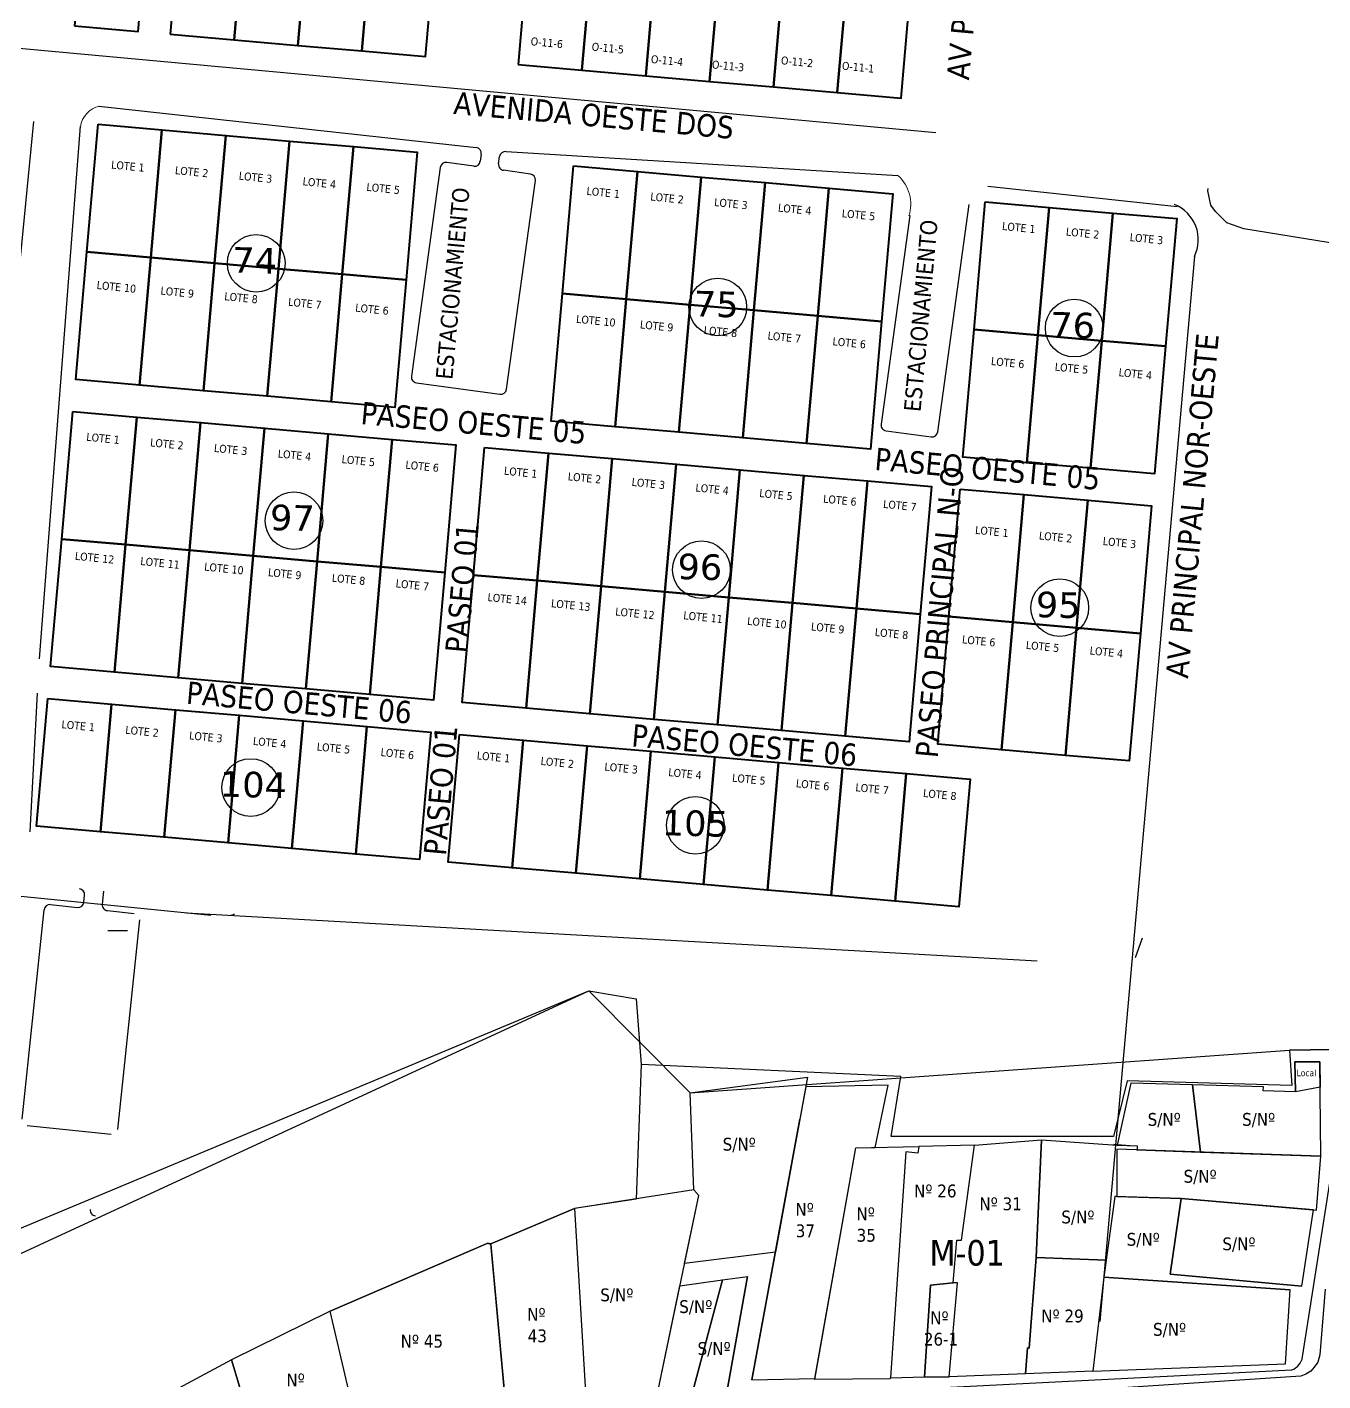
# Model space of a CAD drawing. Header units: metres. Extents: x 2 to 659295185, y -28 to 1124222152.
# Drawn here: x 659609.1 to 659811.4, y 1125414.8 to 1125626.2 of the extents above; entities that cross this region are included whole.
import ezdxf

# ---------------------------------------------------------------- set-up
doc = ezdxf.new("R2010")
doc.units = ezdxf.units.M
doc.header["$MEASUREMENT"] = 0
for name, color, linetype in [('CALLES', 1, 'CONTINUOUS'), ('MANZANA', 30, 'CONTINUOUS'), ('Numero de manzana', 6, 'CONTINUOUS'), ('Parcelas', 140, 'CONTINUOUS')]:
    doc.layers.add(name, color=color, linetype=linetype)
doc.styles.add('ROMAN', font='verdana.ttf')
doc.styles.get("Standard").update_dxf_attribs({"font": 'tahoma.ttf'})

msp = doc.modelspace()

# ---------------------------------------------------------------- linework, layer by layer
at = {"layer": 'MANZANA', "lineweight": -2}
for p, q in [((659750.9245, 1125609.6784), (659483.3858, 1125634.2704)), ((659605.1303, 1125559.7261), (659610.1706, 1125611.4365)), ((659611.0336, 1125527.5319), (659617.4486, 1125610.7167)), ((659793.3965, 1125600.5973), (659793.4412, 1125600.9794)), ((659793.8501, 1125598.3877), (659793.3965, 1125600.5973)), ((659794.6169, 1125597.3979), (659793.8501, 1125598.3877)), ((659796.3815, 1125595.6383), (659794.6169, 1125597.3979)), ((659799.012, 1125594.6585), (659796.3815, 1125595.6383)), ((659823.9062, 1125590.6693), (659799.012, 1125594.6585)), ((659609.5807, 1125500.5272), (659610.7518, 1125522.1841)), ((659446.263, 1125506.6864), (659637.7727, 1125487.5303)), ((659621.7125, 1125485.1243), (659624.78, 1125485.1343)), ((659782.1103, 1125480.8838), (659783.1905, 1125483.9832)), ((659696.789, 1125475.697), (659712.5873, 1125459.7856)), ((659712.5873, 1125459.7856), (659806.154, 1125466.419)), ((659806.154, 1125466.419), (659873.268, 1125467.69))]:
    msp.add_line(p, q, dxfattribs=at)
at = {"layer": 'MANZANA'}
for p, q in [((659620.3308, 1125613.8456), (659679.2249, 1125607.3788)), ((659680.0038, 1125606.3501), (659679.8505, 1125605.2412)), ((659682.7022, 1125604.8471), (659682.8555, 1125605.956)), ((659683.8842, 1125606.7349), (659744.999, 1125602.9944)), ((659673.6082, 1125604.2618), (659669.1059, 1125571.6839)), ((659678.8218, 1125604.4623), (659674.6369, 1125605.0407)), ((659687.666, 1125603.2401), (659683.4811, 1125603.8184)), ((659683.9426, 1125569.6335), (659688.4449, 1125602.2114)), ((659759.0395, 1125601.3427), (659788.589, 1125598.1762)), ((659751.2428, 1125562.9642), (659756.1482, 1125598.4586)), ((659746.9009, 1125596.7644), (659742.3986, 1125564.1865)), ((659791.3045, 1125590.3411), (659776.5237, 1125424.0678)), ((659669.8848, 1125570.6552), (659682.9139, 1125568.8546)), ((659743.1775, 1125563.1578), (659750.2141, 1125562.1854)), ((659617.9724, 1125489.5256), (659618.0894, 1125490.6389)), ((659621.0479, 1125491.2452), (659620.8354, 1125489.2245)), ((659608.3252, 1125455.6365), (659611.7652, 1125488.3436)), ((659612.768, 1125489.1556), (659616.9695, 1125488.7137)), ((659621.6473, 1125488.2217), (659625.8488, 1125487.7798)), ((659634.0084, 1125487.8967), (659766.7633, 1125480.404)), ((659626.6608, 1125486.777), (659623.2208, 1125454.0699)), ((659622.218, 1125453.2579), (659609.1372, 1125454.6337))]:
    msp.add_line(p, q, dxfattribs=at)
at = {"layer": 'MANZANA', "linetype": 'Continuous'}
msp.add_lwpolyline([(659605.8235, 1125398.3944), (659606.904, 1125394.583, -0.05991423), (659589.9701, 1125393.7893, 0.15667166), (659577.6448, 1125392.1535), (659571.714, 1125389.432), (659407.251, 1125313.964), (659407.251, 1125313.964), (659399.2738, 1125317.4358), (659373.6, 1125349.455), (659415.401, 1125348.192), (659437.345, 1125355.8817), (659453.389, 1125363.102), (659696.789, 1125475.697), (659704.197, 1125474.475), (659704.958, 1125464.202), (659704.1751, 1125443.1964), (659694.5526, 1125441.6882), (659681.4932, 1125436.1892), (659681.047, 1125436.2843), (659656.419, 1125425.6649), (659641.0467, 1125418.0838), (659629.9952, 1125412.1368), (659619.1084, 1125407.1851), (659614.2177, 1125402.3747)], format="xyb", close=True, dxfattribs=at)
msp.add_lwpolyline([(659808.1914, 1125418.5509), (659812.864, 1125448.387), (659812.864, 1125448.387), (659812.663, 1125466.5423), (659806.154, 1125466.419), (659806.4957, 1125460.898), (659780.8263, 1125461.6626), (659778.6767, 1125452.9411), (659743.9696, 1125452.9737), (659745.4892, 1125462.3122), (659704.958, 1125464.202), (659704.1751, 1125443.1964), (659694.5526, 1125441.6882), (659681.4932, 1125436.1892), (659681.047, 1125436.2843), (659656.419, 1125425.6649), (659641.0467, 1125418.0838), (659629.9952, 1125412.1368)], dxfattribs=at)
msp.add_lwpolyline([(659723.54, 1125412.31), (659806.4838, 1125416.5043, 0.27008892), (659808.1914, 1125418.5509)], format="xyb", dxfattribs=at)
at = {"layer": 'MANZANA', "lineweight": 0}
for centre, radius, start, end in [((659621.256, 1125610.0942), 3.8398, 102.305387, 172.557517), ((659740.981, 1125598.5289), 6.0554, 342.359367, 47.896972)]:
    msp.add_arc(centre, radius, start, end, dxfattribs=at)
at = {"layer": 'MANZANA'}
for centre, radius, start, end in [((659679.1, 1125606.475), 0.9124, 352.131499, 82.131499), ((659683.7593, 1125605.8311), 0.9124, 82.131499, 172.131499), ((659674.512, 1125604.1369), 0.9124, 82.131499, 172.131499), ((659678.9467, 1125605.3661), 0.9124, 262.131499, 352.131499), ((659683.606, 1125604.7222), 0.9124, 172.131499, 262.131499), ((659687.5411, 1125602.3363), 0.9124, 352.131499, 82.131499), ((659785.9643, 1125592.9603), 5.948, 333.873731, 68.06026), ((659670.0097, 1125571.559), 0.9124, 172.131499, 262.131499), ((659683.0388, 1125569.7584), 0.9124, 262.131499, 352.131499), ((659743.3024, 1125564.0616), 0.9124, 172.131499, 262.131499), ((659750.3391, 1125563.0891), 0.9124, 262.131499, 352.131499), ((659617.1821, 1125490.7344), 0.9124, 353.995972, 83.995972), ((659617.065, 1125489.6211), 0.9124, 263.995972, 353.995972), ((659621.7427, 1125489.1291), 0.9124, 173.995972, 263.995972), ((659612.6726, 1125488.2482), 0.9124, 83.995972, 173.995972), ((659640.9281, 1125488.4484), 0.9124, 264.46784, 306.732879), ((659619.868, 1125441.4671), 0.9124, 173.995972, 263.995972)]:
    msp.add_arc(centre, radius, start, end, dxfattribs=at)
at = {"layer": 'Numero de manzana', "lineweight": -2}
for centre in [(659644.8734, 1125589.304), (659716.9184, 1125582.4786), (659772.5484, 1125579.1779), (659650.7634, 1125549.1061), (659714.3737, 1125541.4524), (659770.2964, 1125535.5158), (659644.0292, 1125507.443), (659713.4249, 1125501.5533)]:
    msp.add_circle(centre, 4.5001, dxfattribs=at)
at = {"layer": 'Parcelas', "lineweight": -2}
for p, q in [((659370.289, 1125339.349), (659696.789, 1125475.697)), ((659807.0861, 1125459.9307), (659806.981, 1125464.6295)), ((659806.981, 1125464.6295), (659810.861, 1125464.6295)), ((659810.861, 1125464.6295), (659806.981, 1125464.6295)), ((659806.981, 1125464.6295), (659807.0861, 1125459.9307)), ((659810.861, 1125464.6295), (659810.911, 1125460.6598)), ((659811.0469, 1125449.8807), (659810.861, 1125464.6295)), ((659712.5873, 1125459.7856), (659730.9229, 1125462.2015)), ((659730.9229, 1125462.2015), (659725.9113, 1125434.8855)), ((659713.1753, 1125444.607), (659712.5873, 1125459.7856)), ((659730.6468, 1125460.6967), (659722.252, 1125414.9404)), ((659743.4935, 1125460.9852), (659730.6468, 1125460.6967)), ((659741.4747, 1125451.2421), (659743.4935, 1125460.9852)), ((659781.4008, 1125461.2859), (659779.2275, 1125451.6172)), ((659791.0067, 1125461.0047), (659781.4008, 1125461.2859)), ((659792.278, 1125450.5274), (659791.0067, 1125461.0047)), ((659791.0067, 1125461.0047), (659792.278, 1125450.5274)), ((659802.086, 1125460.6916), (659791.0067, 1125461.0047)), ((659802.0287, 1125460.0943), (659802.086, 1125460.6916)), ((659807.0861, 1125459.9307), (659802.0287, 1125460.0943)), ((659810.911, 1125460.6598), (659807.0861, 1125459.9307)), ((659722.252, 1125414.9404), (659729.721, 1125455.6509)), ((659722.252, 1125414.9404), (659729.721, 1125455.6509)), ((659732.0418, 1125414.9994), (659738.4456, 1125451.1668)), ((659732.0697, 1125415.1569), (659738.4456, 1125451.1668)), ((659738.4456, 1125451.1668), (659748.2826, 1125451.4114)), ((659738.4456, 1125451.1668), (659741.4747, 1125451.2421)), ((659748.2826, 1125451.4114), (659748.1388, 1125450.3713)), ((659748.2826, 1125451.4114), (659748.1388, 1125450.3713)), ((659757.0004, 1125451.6058), (659748.2826, 1125451.4114)), ((659754.9484, 1125436.7569), (659757.0004, 1125451.6058)), ((659754.9484, 1125436.7569), (659757.0004, 1125451.6058)), ((659757.0004, 1125451.6058), (659767.4257, 1125452.4573)), ((659767.4257, 1125452.4573), (659766.5971, 1125434.0759)), ((659766.5971, 1125434.0759), (659767.4257, 1125452.4573)), ((659767.4257, 1125452.4573), (659779.2275, 1125451.6172)), ((659781.8286, 1125451.4556), (659778.6767, 1125451.681)), ((659779.2275, 1125451.6172), (659782.3857, 1125451.5097)), ((659779.2275, 1125451.6172), (659782.3857, 1125451.5097)), ((659782.3857, 1125451.5097), (659782.3439, 1125450.8697)), ((659782.3857, 1125451.5097), (659782.3439, 1125450.8697)), ((659746.2773, 1125450.5489), (659743.8522, 1125415.2721)), ((659746.2773, 1125450.5489), (659743.8522, 1125415.2721)), ((659748.1388, 1125450.3713), (659746.2773, 1125450.5489)), ((659748.1388, 1125450.3713), (659746.2773, 1125450.5489)), ((659764.2, 1125451.0401), (659764.2, 1125451.0401)), ((659782.3439, 1125450.8697), (659779.1858, 1125450.9785)), ((659779.1858, 1125450.9785), (659779.1898, 1125443.5985)), ((659811.0469, 1125449.8807), (659779.1858, 1125450.9785)), ((659779.1858, 1125450.9785), (659779.1898, 1125443.5985)), ((659782.3439, 1125450.8697), (659792.278, 1125450.5274)), ((659792.278, 1125450.5274), (659811.0469, 1125449.8807)), ((659810.3782, 1125441.4572), (659811.0469, 1125449.8807)), ((659713.1753, 1125444.607), (659694.5526, 1125441.6882)), ((659707.2864, 1125411.8179), (659713.9529, 1125443.7597)), ((659711.7362, 1125433.1385), (659713.9529, 1125443.7597)), ((659713.9529, 1125443.7597), (659713.1753, 1125444.607)), ((659713.9529, 1125443.7597), (659713.1753, 1125444.607)), ((659713.9529, 1125443.7597), (659713.1753, 1125444.607)), ((659778.86, 1125443.6085), (659777.1522, 1125431.0036)), ((659778.86, 1125443.6085), (659777.5081, 1125433.6301)), ((659779.1898, 1125443.5985), (659778.86, 1125443.6085)), ((659789.2352, 1125443.2952), (659778.86, 1125443.6085)), ((659779.1898, 1125443.5985), (659789.2352, 1125443.2952)), ((659789.2352, 1125443.2952), (659787.5213, 1125431.4788)), ((659787.5213, 1125431.4788), (659789.2352, 1125443.2952)), ((659789.2352, 1125443.2952), (659810.3782, 1125441.4572)), ((659809.91, 1125441.4979), (659789.2352, 1125443.2952)), ((659681.4932, 1125436.1892), (659694.5526, 1125441.6882)), ((659694.5526, 1125441.6882), (659696.4017, 1125410.4529)), ((659694.5526, 1125441.6882), (659696.4017, 1125410.4529)), ((659808.0921, 1125429.5757), (659809.91, 1125441.4979)), ((659753.6441, 1125430.0842), (659754.2484, 1125436.7569)), ((659753.6441, 1125430.0842), (659754.2484, 1125436.7569)), ((659754.2484, 1125436.7569), (659754.9484, 1125436.7569)), ((659754.2484, 1125436.7569), (659754.9484, 1125436.7569)), ((659656.419, 1125425.6649), (659681.047, 1125436.2843)), ((659681.047, 1125436.2843), (659681.5032, 1125436.0796)), ((659683.8927, 1125409.9286), (659681.4932, 1125436.1892)), ((659681.5032, 1125436.0796), (659683.8927, 1125409.9286)), ((659725.9113, 1125434.8855), (659711.7362, 1125433.1385)), ((659766.5971, 1125434.0759), (659765.4946, 1125419.923)), ((659765.4946, 1125419.923), (659766.5971, 1125434.0759)), ((659777.5081, 1125433.6301), (659766.5971, 1125434.0759)), ((659766.5971, 1125434.0759), (659777.5081, 1125433.6301)), ((659777.5081, 1125433.6301), (659777.1522, 1125431.0036)), ((659711.0007, 1125429.6145), (659717.6654, 1125430.5495)), ((659712.8036, 1125412.4202), (659717.6654, 1125430.5495)), ((659717.6654, 1125430.5495), (659712.8036, 1125412.4202)), ((659717.6654, 1125430.5495), (659721.5771, 1125431.0983)), ((659718.3212, 1125413.0192), (659721.5771, 1125431.0983)), ((659721.5771, 1125431.0983), (659718.3212, 1125413.0192)), ((659721.5771, 1125431.0983), (659721.5771, 1125431.0983)), ((659721.5771, 1125431.0983), (659721.5771, 1125431.0983)), ((659753.6441, 1125430.0842), (659750.1061, 1125429.7654)), ((659750.1061, 1125429.7654), (659753.6441, 1125430.0842)), ((659753.6441, 1125430.0842), (659750.1061, 1125429.7654)), ((659753.0191, 1125415.4541), (659754.3441, 1125430.0842)), ((659753.0191, 1125415.4541), (659754.3441, 1125430.0842)), ((659754.3441, 1125430.0842), (659753.6441, 1125430.0842)), ((659754.3441, 1125430.0842), (659753.6441, 1125430.0842)), ((659777.1522, 1125431.0036), (659775.4732, 1125416.2992)), ((659777.1522, 1125431.0036), (659775.4732, 1125416.2992)), ((659777.1522, 1125431.0036), (659806.2449, 1125429.0238)), ((659806.2449, 1125429.0238), (659777.1522, 1125431.0036)), ((659787.5213, 1125431.4788), (659808.0921, 1125429.5757)), ((659808.0921, 1125429.5757), (659787.5213, 1125431.4788)), ((659707.2864, 1125411.8179), (659711.0007, 1125429.6145)), ((659749.1991, 1125415.4541), (659750.1061, 1125429.7654)), ((659750.1061, 1125429.7654), (659749.1991, 1125415.4541)), ((659805.5213, 1125417.4464), (659806.2449, 1125429.0238)), ((659808.0921, 1125429.5757), (659808.0921, 1125429.5757)), ((659811.7023, 1125429.1422), (659810.8695, 1125418.8542)), ((659656.419, 1125425.6649), (659641.0467, 1125418.0838)), ((659660.9894, 1125406.1942), (659656.419, 1125425.6649)), ((659660.9894, 1125406.1942), (659656.419, 1125425.6649)), ((659765.2452, 1125419.9402), (659764.9307, 1125415.9024)), ((659764.9307, 1125415.9024), (659765.2452, 1125419.9402)), ((659765.4946, 1125419.923), (659765.2452, 1125419.9402)), ((659765.2452, 1125419.9402), (659765.4946, 1125419.923)), ((659641.0467, 1125418.0838), (659629.9952, 1125412.1368)), ((659645.5956, 1125402.9111), (659641.0467, 1125418.0838)), ((659641.0467, 1125418.0838), (659645.5956, 1125402.9111)), ((659775.4732, 1125416.2992), (659805.5213, 1125417.4464)), ((659810.5479, 1125417.7445), (659810.0037, 1125416.9646)), ((659810.8695, 1125418.8542), (659810.5479, 1125417.7445)), ((659807.9257, 1125415.5249), (659735.6344, 1125410.7759)), ((659743.8522, 1125415.2721), (659743.8412, 1125415.1125)), ((659743.8522, 1125415.2721), (659749.1991, 1125415.4541)), ((659749.1991, 1125415.4541), (659753.0191, 1125415.4541)), ((659764.9307, 1125415.9024), (659753.0191, 1125415.4541)), ((659775.4732, 1125416.2992), (659764.9307, 1125415.9024)), ((659808.6926, 1125415.8549), (659807.9257, 1125415.5249)), ((659809.4594, 1125416.3048), (659808.6926, 1125415.8549)), ((659810.0037, 1125416.9646), (659809.4594, 1125416.3048)), ((659722.252, 1125414.9404), (659732.0697, 1125415.1569)), ((659743.8412, 1125415.1125), (659732.0418, 1125414.9994))]:
    msp.add_line(p, q, dxfattribs=at)
at = {"layer": 'Parcelas', "lineweight": 40}
for points in [[(659616.5188, 1125626.3775), (659626.4807, 1125625.5059), (659628.2238, 1125645.4298), (659618.2619, 1125646.3014), (659616.5188, 1125626.3775)], [(659631.4617, 1125625.0702), (659641.4236, 1125624.1986), (659643.1667, 1125644.1225), (659633.2048, 1125644.994), (659631.4617, 1125625.0702)], [(659641.4236, 1125624.1986), (659651.3856, 1125623.327), (659653.1287, 1125643.2509), (659643.1667, 1125644.1225), (659641.4236, 1125624.1986)], [(659651.3856, 1125623.327), (659661.3475, 1125622.4555), (659663.0906, 1125642.3794), (659653.1287, 1125643.2509), (659651.3856, 1125623.327)], [(659661.3475, 1125622.4555), (659671.3095, 1125621.5839), (659673.0526, 1125641.5078), (659663.0906, 1125642.3794), (659661.3475, 1125622.4555)], [(659685.7543, 1125620.3202), (659695.7162, 1125619.4486), (659697.4594, 1125639.3725), (659687.4974, 1125640.2441), (659685.7543, 1125620.3202)], [(659695.7162, 1125619.4486), (659705.6782, 1125618.577), (659707.4213, 1125638.5009), (659697.4594, 1125639.3725), (659695.7162, 1125619.4486)], [(659705.6782, 1125618.577), (659715.6401, 1125617.7055), (659717.3833, 1125637.6294), (659707.4213, 1125638.5009), (659705.6782, 1125618.577)], [(659715.6401, 1125617.7055), (659725.6021, 1125616.8339), (659727.3452, 1125636.7578), (659717.3833, 1125637.6294), (659715.6401, 1125617.7055)], [(659725.6021, 1125616.8339), (659735.564, 1125615.9624), (659737.3071, 1125635.8863), (659727.3452, 1125636.7578), (659725.6021, 1125616.8339)], [(659735.564, 1125615.9624), (659745.526, 1125615.0908), (659747.2691, 1125635.0147), (659737.3071, 1125635.8863), (659735.564, 1125615.9624)], [(659620.1924, 1125610.9988), (659630.1543, 1125610.1272), (659628.4112, 1125590.2033), (659618.4493, 1125591.0749), (659620.1924, 1125610.9988)], [(659630.1543, 1125610.1272), (659640.1163, 1125609.2557), (659638.3732, 1125589.3318), (659628.4112, 1125590.2033), (659630.1543, 1125610.1272)], [(659640.1163, 1125609.2557), (659650.0782, 1125608.3841), (659648.3351, 1125588.4602), (659638.3732, 1125589.3318), (659640.1163, 1125609.2557)], [(659650.0782, 1125608.3841), (659660.0402, 1125607.5126), (659658.2971, 1125587.5887), (659648.3351, 1125588.4602), (659650.0782, 1125608.3841)], [(659660.0402, 1125607.5126), (659670.0021, 1125606.641), (659668.259, 1125586.7171), (659658.2971, 1125587.5887), (659660.0402, 1125607.5126)], [(659694.4089, 1125604.5057), (659704.3709, 1125603.6341), (659702.6277, 1125583.7102), (659692.6658, 1125584.5818), (659694.4089, 1125604.5057)], [(659704.3709, 1125603.6341), (659714.3328, 1125602.7626), (659712.5897, 1125582.8387), (659702.6277, 1125583.7102), (659704.3709, 1125603.6341)], [(659714.3328, 1125602.7626), (659724.2947, 1125601.891), (659722.5516, 1125581.9671), (659712.5897, 1125582.8387), (659714.3328, 1125602.7626)], [(659724.2947, 1125601.891), (659734.2567, 1125601.0195), (659732.5136, 1125581.0956), (659722.5516, 1125581.9671), (659724.2947, 1125601.891)], [(659734.2567, 1125601.0195), (659744.2186, 1125600.1479), (659742.4755, 1125580.224), (659732.5136, 1125581.0956), (659734.2567, 1125601.0195)], [(659758.6635, 1125598.8841), (659768.6254, 1125598.0126), (659766.8823, 1125578.0887), (659756.9203, 1125578.9602), (659758.6635, 1125598.8841)], [(659768.6254, 1125598.0126), (659778.5874, 1125597.141), (659776.8442, 1125577.2171), (659766.8823, 1125578.0887), (659768.6254, 1125598.0126)], [(659778.5874, 1125597.141), (659788.5493, 1125596.2695), (659786.8062, 1125576.3456), (659776.8442, 1125577.2171), (659778.5874, 1125597.141)], [(659618.4493, 1125591.0749), (659628.4112, 1125590.2033), (659626.6681, 1125570.2794), (659616.7062, 1125571.151), (659618.4493, 1125591.0749)], [(659628.4112, 1125590.2033), (659638.3732, 1125589.3318), (659636.6301, 1125569.4079), (659626.6681, 1125570.2794), (659628.4112, 1125590.2033)], [(659638.3732, 1125589.3318), (659648.3351, 1125588.4602), (659646.592, 1125568.5363), (659636.6301, 1125569.4079), (659638.3732, 1125589.3318)], [(659648.3351, 1125588.4602), (659658.2971, 1125587.5887), (659656.554, 1125567.6648), (659646.592, 1125568.5363), (659648.3351, 1125588.4602)], [(659658.2971, 1125587.5887), (659668.259, 1125586.7171), (659666.5159, 1125566.7932), (659656.554, 1125567.6648), (659658.2971, 1125587.5887)], [(659692.6658, 1125584.5818), (659702.6277, 1125583.7102), (659700.8846, 1125563.7863), (659690.9227, 1125564.6579), (659692.6658, 1125584.5818)], [(659702.6277, 1125583.7102), (659712.5897, 1125582.8387), (659710.8466, 1125562.9148), (659700.8846, 1125563.7863), (659702.6277, 1125583.7102)], [(659712.5897, 1125582.8387), (659722.5516, 1125581.9671), (659720.8085, 1125562.0432), (659710.8466, 1125562.9148), (659712.5897, 1125582.8387)], [(659722.5516, 1125581.9671), (659732.5136, 1125581.0956), (659730.7705, 1125561.1717), (659720.8085, 1125562.0432), (659722.5516, 1125581.9671)], [(659732.5136, 1125581.0956), (659742.4755, 1125580.224), (659740.7324, 1125560.3001), (659730.7705, 1125561.1717), (659732.5136, 1125581.0956)], [(659756.9203, 1125578.9602), (659766.8823, 1125578.0887), (659765.1392, 1125558.1648), (659755.1772, 1125559.0364), (659756.9203, 1125578.9602)], [(659766.8823, 1125578.0887), (659776.8442, 1125577.2171), (659775.1011, 1125557.2932), (659765.1392, 1125558.1648), (659766.8823, 1125578.0887)], [(659776.8442, 1125577.2171), (659786.8062, 1125576.3456), (659785.0631, 1125556.4217), (659775.1011, 1125557.2932), (659776.8442, 1125577.2171)], [(659616.2704, 1125566.17), (659626.2323, 1125565.2985), (659624.4892, 1125545.3746), (659614.5273, 1125546.2461), (659616.2704, 1125566.17)], [(659626.2323, 1125565.2985), (659636.1943, 1125564.4269), (659634.4512, 1125544.503), (659624.4892, 1125545.3746), (659626.2323, 1125565.2985)], [(659636.1943, 1125564.4269), (659646.1562, 1125563.5554), (659644.4131, 1125543.6315), (659634.4512, 1125544.503), (659636.1943, 1125564.4269)], [(659646.1562, 1125563.5554), (659656.1182, 1125562.6838), (659654.3751, 1125542.7599), (659644.4131, 1125543.6315), (659646.1562, 1125563.5554)], [(659656.1182, 1125562.6838), (659666.0801, 1125561.8122), (659664.337, 1125541.8883), (659654.3751, 1125542.7599), (659656.1182, 1125562.6838)], [(659666.0801, 1125561.8122), (659676.0421, 1125560.9407), (659674.299, 1125541.0168), (659664.337, 1125541.8883), (659666.0801, 1125561.8122)], [(659680.525, 1125560.5485), (659690.4869, 1125559.6769), (659688.7438, 1125539.753), (659678.7818, 1125540.6246), (659680.525, 1125560.5485)], [(659690.4869, 1125559.6769), (659700.4488, 1125558.8054), (659698.7057, 1125538.8815), (659688.7438, 1125539.753), (659690.4869, 1125559.6769)], [(659700.4488, 1125558.8054), (659710.4108, 1125557.9338), (659708.6677, 1125538.0099), (659698.7057, 1125538.8815), (659700.4488, 1125558.8054)], [(659710.4108, 1125557.9338), (659720.3727, 1125557.0623), (659718.6296, 1125537.1384), (659708.6677, 1125538.0099), (659710.4108, 1125557.9338)], [(659720.3727, 1125557.0623), (659730.3347, 1125556.1907), (659728.5916, 1125536.2668), (659718.6296, 1125537.1384), (659720.3727, 1125557.0623)], [(659730.3347, 1125556.1907), (659740.2966, 1125555.3191), (659738.5535, 1125535.3952), (659728.5916, 1125536.2668), (659730.3347, 1125556.1907)], [(659740.2966, 1125555.3191), (659750.2586, 1125554.4476), (659748.5155, 1125534.5237), (659738.5535, 1125535.3952), (659740.2966, 1125555.3191)], [(659754.7415, 1125554.0554), (659764.7034, 1125553.1838), (659762.9603, 1125533.2599), (659752.9983, 1125534.1315), (659754.7415, 1125554.0554)], [(659764.7034, 1125553.1838), (659774.6654, 1125552.3123), (659772.9222, 1125532.3884), (659762.9603, 1125533.2599), (659764.7034, 1125553.1838)], [(659774.6654, 1125552.3123), (659784.6273, 1125551.4407), (659782.8842, 1125531.5168), (659772.9222, 1125532.3884), (659774.6654, 1125552.3123)], [(659614.5273, 1125546.2461), (659624.4892, 1125545.3746), (659622.7461, 1125525.4507), (659612.7842, 1125526.3222), (659614.5273, 1125546.2461)], [(659624.4892, 1125545.3746), (659634.4512, 1125544.503), (659632.7081, 1125524.5791), (659622.7461, 1125525.4507), (659624.4892, 1125545.3746)], [(659634.4512, 1125544.503), (659644.4131, 1125543.6315), (659642.67, 1125523.7076), (659632.7081, 1125524.5791), (659634.4512, 1125544.503)], [(659644.4131, 1125543.6315), (659654.3751, 1125542.7599), (659652.632, 1125522.836), (659642.67, 1125523.7076), (659644.4131, 1125543.6315)], [(659654.3751, 1125542.7599), (659664.337, 1125541.8883), (659662.5939, 1125521.9645), (659652.632, 1125522.836), (659654.3751, 1125542.7599)], [(659664.337, 1125541.8883), (659674.299, 1125541.0168), (659672.5558, 1125521.0929), (659662.5939, 1125521.9645), (659664.337, 1125541.8883)], [(659678.7818, 1125540.6246), (659688.7438, 1125539.753), (659687.0007, 1125519.8291), (659677.0387, 1125520.7007), (659678.7818, 1125540.6246)], [(659688.7438, 1125539.753), (659698.7057, 1125538.8815), (659696.9626, 1125518.9576), (659687.0007, 1125519.8291), (659688.7438, 1125539.753)], [(659698.7057, 1125538.8815), (659708.6677, 1125538.0099), (659706.9246, 1125518.086), (659696.9626, 1125518.9576), (659698.7057, 1125538.8815)], [(659708.6677, 1125538.0099), (659718.6296, 1125537.1384), (659716.8865, 1125517.2145), (659706.9246, 1125518.086), (659708.6677, 1125538.0099)], [(659718.6296, 1125537.1384), (659728.5916, 1125536.2668), (659726.8485, 1125516.3429), (659716.8865, 1125517.2145), (659718.6296, 1125537.1384)], [(659728.5916, 1125536.2668), (659738.5535, 1125535.3952), (659736.8104, 1125515.4713), (659726.8485, 1125516.3429), (659728.5916, 1125536.2668)], [(659738.5535, 1125535.3952), (659748.5155, 1125534.5237), (659746.7724, 1125514.5998), (659736.8104, 1125515.4713), (659738.5535, 1125535.3952)], [(659752.9983, 1125534.1315), (659762.9603, 1125533.2599), (659761.2172, 1125513.336), (659751.2552, 1125514.2076), (659752.9983, 1125534.1315)], [(659762.9603, 1125533.2599), (659772.9222, 1125532.3884), (659771.1791, 1125512.4645), (659761.2172, 1125513.336), (659762.9603, 1125533.2599)], [(659772.9222, 1125532.3884), (659782.8842, 1125531.5168), (659781.1411, 1125511.5929), (659771.1791, 1125512.4645), (659772.9222, 1125532.3884)], [(659612.3484, 1125521.3413), (659622.3103, 1125520.4697), (659620.5672, 1125500.5458), (659610.6053, 1125501.4174), (659612.3484, 1125521.3413)], [(659622.3103, 1125520.4697), (659632.2723, 1125519.5981), (659630.5292, 1125499.6743), (659620.5672, 1125500.5458), (659622.3103, 1125520.4697)], [(659632.2723, 1125519.5981), (659642.2342, 1125518.7266), (659640.4911, 1125498.8027), (659630.5292, 1125499.6743), (659632.2723, 1125519.5981)], [(659642.2342, 1125518.7266), (659652.1962, 1125517.855), (659650.4531, 1125497.9311), (659640.4911, 1125498.8027), (659642.2342, 1125518.7266)], [(659652.1962, 1125517.855), (659662.1581, 1125516.9835), (659660.415, 1125497.0596), (659650.4531, 1125497.9311), (659652.1962, 1125517.855)], [(659662.1581, 1125516.9835), (659672.1201, 1125516.1119), (659670.377, 1125496.188), (659660.415, 1125497.0596), (659662.1581, 1125516.9835)], [(659676.6029, 1125515.7197), (659686.5649, 1125514.8482), (659684.8218, 1125494.9243), (659674.8598, 1125495.7958), (659676.6029, 1125515.7197)], [(659686.5649, 1125514.8482), (659696.5268, 1125513.9766), (659694.7837, 1125494.0527), (659684.8218, 1125494.9243), (659686.5649, 1125514.8482)], [(659696.5268, 1125513.9766), (659706.4888, 1125513.105), (659704.7457, 1125493.1812), (659694.7837, 1125494.0527), (659696.5268, 1125513.9766)], [(659706.4888, 1125513.105), (659716.4507, 1125512.2335), (659714.7076, 1125492.3096), (659704.7457, 1125493.1812), (659706.4888, 1125513.105)], [(659716.4507, 1125512.2335), (659726.4127, 1125511.3619), (659724.6696, 1125491.438), (659714.7076, 1125492.3096), (659716.4507, 1125512.2335)], [(659726.4127, 1125511.3619), (659736.3746, 1125510.4904), (659734.6315, 1125490.5665), (659724.6696, 1125491.438), (659726.4127, 1125511.3619)], [(659736.3746, 1125510.4904), (659746.3366, 1125509.6188), (659744.5935, 1125489.6949), (659734.6315, 1125490.5665), (659736.3746, 1125510.4904)], [(659746.3366, 1125509.6188), (659756.2985, 1125508.7473), (659754.5554, 1125488.8234), (659744.5935, 1125489.6949), (659746.3366, 1125509.6188)]]:
    msp.add_lwpolyline(points, dxfattribs=at)

# ---------------------------------------------------------------- texts
at = {"layer": 'CALLES', "color": 0}
for s, rotation, p in [('AV PRINCIPAL NOR-OESTE', 84.880446, (659756.1232, 1125617.829)), ('AVENIDA OESTE DOS', 354.880446, (659675.5705, 1125612.6277)), ('AV PRINCIPAL NOR-OESTE', 84.880446, (659790.3057, 1125524.4005)), ('PASEO OESTE 05', 354.880446, (659661.0896, 1125564.2099)), ('PASEO OESTE 05', 354.880446, (659741.2855, 1125557.0465)), ('PASEO PRINCIPAL N-O', 84.880446, (659751.235, 1125511.9636)), ('PASEO 01', 84.880446, (659677.8312, 1125528.3319)), ('PASEO OESTE 06', 354.880446, (659633.8473, 1125520.5495)), ('PASEO OESTE 06', 354.880446, (659703.3498, 1125513.8805)), ('PASEO 01', 84.880446, (659674.4815, 1125496.7191))]:
    msp.add_text(s, height=3.5, rotation=rotation, dxfattribs=at).set_placement(p)
at = {"layer": 'CALLES'}
for p in [(659675.4953, 1125571.068), (659748.5603, 1125566.0272)]:
    msp.add_text('ESTACIONAMIENTO', height=2.625, rotation=84.880446, dxfattribs=at).set_placement(p)
at = {"layer": 'Numero de manzana', "lineweight": -2, "style": 'ROMAN'}
for s, p in [('74', (659641.0848, 1125587.852)), ('75', (659713.1298, 1125581.0267)), ('76', (659768.7598, 1125577.726)), ('97', (659646.9748, 1125547.6542)), ('96', (659710.5851, 1125540.0005)), ('95', (659766.5078, 1125534.0638)), ('104', (659639.1529, 1125506.0457)), ('105', (659708.1321, 1125500.0108))]:
    msp.add_text(s, height=4, rotation=358.491535, dxfattribs=at).set_placement(p)
at = {"layer": 'Numero de manzana', "lineweight": -2}
msp.add_text('M-01', height=4, dxfattribs=at).set_placement((659749.9468, 1125432.8008))
at = {"layer": 'Parcelas', "lineweight": -2}
for s, p in [('O-11-6', (659687.6663, 1125623.3755)), ('O-11-5', (659697.19, 1125622.5299)), ('O-11-4', (659706.429, 1125620.5882)), ('O-11-3', (659715.9527, 1125619.7427)), ('O-11-2', (659726.7208, 1125620.3962)), ('O-11-1', (659736.2445, 1125619.5506)), ('LOTE 1', (659622.191, 1125604.1094)), ('LOTE 2', (659632.1529, 1125603.2379)), ('LOTE 3', (659642.1148, 1125602.3663)), ('LOTE 4', (659652.0768, 1125601.4947)), ('LOTE 5', (659662.0387, 1125600.6232)), ('LOTE 1', (659696.3807, 1125599.9943)), ('LOTE 2', (659706.3427, 1125599.1228)), ('LOTE 3', (659716.3046, 1125598.2512)), ('LOTE 4', (659726.2665, 1125597.3797)), ('LOTE 5', (659736.2285, 1125596.5081)), ('LOTE 1', (659761.2413, 1125594.5166)), ('LOTE 2', (659771.2032, 1125593.6451)), ('LOTE 3', (659781.1652, 1125592.7735)), ('LOTE 10', (659619.9336, 1125585.2978)), ('LOTE 9', (659629.8956, 1125584.4262)), ('LOTE 8', (659639.8575, 1125583.5547)), ('LOTE 7', (659649.8195, 1125582.6831)), ('LOTE 6', (659660.2922, 1125581.7669)), ('LOTE 10', (659694.7612, 1125580.0169)), ('LOTE 9', (659704.7231, 1125579.1453)), ('LOTE 8', (659714.685, 1125578.2738)), ('LOTE 7', (659724.647, 1125577.4022)), ('LOTE 6', (659734.773, 1125576.5163)), ('LOTE 6', (659759.5081, 1125573.4246)), ('LOTE 5', (659769.4701, 1125572.553)), ('LOTE 4', (659779.432, 1125571.6815)), ('LOTE 1', (659618.3154, 1125561.6013)), ('LOTE 2', (659628.2773, 1125560.7298)), ('LOTE 3', (659638.2393, 1125559.8582)), ('LOTE 4', (659648.2012, 1125558.9866)), ('LOTE 5', (659658.1632, 1125558.1151)), ('LOTE 6', (659668.1251, 1125557.2435)), ('LOTE 1', (659683.5018, 1125556.3019)), ('LOTE 2', (659693.4638, 1125555.4303)), ('LOTE 3', (659703.4257, 1125554.5588)), ('LOTE 4', (659713.3877, 1125553.6872)), ('LOTE 5', (659723.3496, 1125552.8156)), ('LOTE 6', (659733.3116, 1125551.9441)), ('LOTE 7', (659742.6754, 1125551.1212)), ('LOTE 1', (659757.0313, 1125547.0663)), ('LOTE 2', (659766.9933, 1125546.1947)), ('LOTE 3', (659776.9552, 1125545.3232)), ('LOTE 12', (659616.5366, 1125543.0082)), ('LOTE 11', (659626.7515, 1125542.2017)), ('LOTE 10', (659636.7134, 1125541.3301)), ('LOTE 9', (659646.6754, 1125540.4586)), ('LOTE 8', (659656.6373, 1125539.587)), ('LOTE 7', (659666.5993, 1125538.7155)), ('LOTE 14', (659680.9338, 1125536.5724)), ('LOTE 13', (659690.8466, 1125535.614)), ('LOTE 12', (659700.868, 1125534.3257)), ('LOTE 11', (659711.4952, 1125533.7324)), ('LOTE 10', (659721.4571, 1125532.8609)), ('LOTE 9', (659731.4191, 1125531.9893)), ('LOTE 8', (659741.381, 1125531.1178)), ('LOTE 6', (659754.9906, 1125529.9774)), ('LOTE 5', (659764.9525, 1125529.1059)), ('LOTE 4', (659774.9145, 1125528.2343)), ('LOTE 1', (659614.4402, 1125516.7263)), ('LOTE 2', (659624.4022, 1125515.8548)), ('LOTE 3', (659634.3641, 1125514.9832)), ('LOTE 4', (659644.3261, 1125514.1116)), ('LOTE 5', (659654.288, 1125513.2401)), ('LOTE 6', (659664.25, 1125512.3685)), ('LOTE 1', (659679.2591, 1125511.8588)), ('LOTE 2', (659689.221, 1125510.9873)), ('LOTE 3', (659699.183, 1125510.1157)), ('LOTE 4', (659709.1449, 1125509.2442)), ('LOTE 5', (659719.1069, 1125508.3726)), ('LOTE 6', (659729.0688, 1125507.501)), ('LOTE 7', (659738.3535, 1125506.881)), ('LOTE 8', (659748.9116, 1125505.9847))]:
    msp.add_text(s, height=1.25, rotation=354.222581, dxfattribs=at).set_placement(p)
for s, height, p in [('Local', 1, (659807.2414, 1125462.3746)), ('S/Nº', 2, (659784.0066, 1125454.6281)), ('S/Nº', 2, (659798.7448, 1125454.6281)), ('S/Nº', 2, (659717.6822, 1125450.7522)), ('S/Nº', 2, (659789.6131, 1125445.7407)), ('Nº 26', 2, (659747.5496, 1125443.4526)), ('Nº 31', 2, (659757.7394, 1125441.4405)), ('Nº', 2, (659729.0338, 1125440.5702)), ('Nº', 2, (659738.5537, 1125439.8763)), ('S/Nº', 2, (659770.5373, 1125439.3886)), ('37', 2, (659729.0782, 1125437.2286)), ('35', 2, (659738.5905, 1125436.5348)), ('S/Nº', 2, (659780.7325, 1125435.9004)), ('S/Nº', 2, (659795.6735, 1125435.1951)), ('S/Nº', 2, (659698.5796, 1125427.2272)), ('Nº', 2, (659687.1657, 1125424.1739)), ('S/Nº', 2, (659710.9005, 1125425.3977)), ('Nº 29', 2, (659767.3962, 1125423.9349)), ('Nº', 2, (659750.0644, 1125423.6466)), ('S/Nº', 2, (659784.8419, 1125421.8431)), ('Nº 45', 2, (659667.4112, 1125419.9995)), ('43', 2, (659687.251, 1125420.8324)), ('26-1', 2, (659749.0773, 1125420.3051)), ('S/Nº', 2, (659713.7596, 1125418.8588)), ('Nº', 2, (659649.5855, 1125413.9415))]:
    msp.add_text(s, height=height, dxfattribs=at).set_placement(p)

doc.saveas('drawing.dxf')
